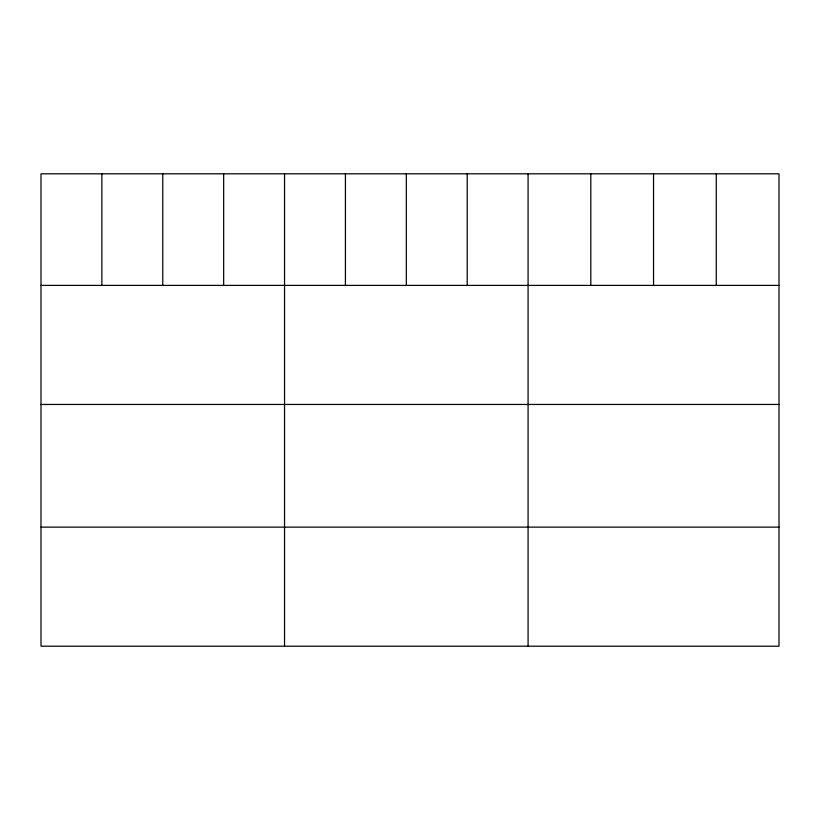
<?xml version="1.0" encoding="UTF-8"?>
<svg xmlns="http://www.w3.org/2000/svg" width="820" height="820" viewBox="0 0 820 820"><rect width="100%" height="100%" fill="white"/><g stroke="black" fill="none" stroke-linecap="round" stroke-linejoin="round"><path stroke-width="1.23" d="M779 285.391L779 646.191L41 646.191L41 173.809L779 173.809L779 285.391L41 285.391M41 404.455L779 404.455M41 527.127L779 527.127M716.27 173.809L716.27 285.391M653.54 173.809L653.54 285.391M590.81 173.809L590.81 285.391M528.08 173.809L528.08 646.191M467.195 173.809L467.195 285.391M406.31 173.809L406.31 285.391M345.425 173.809L345.425 285.391M284.54 173.809L284.54 646.191M223.655 173.809L223.655 285.391M162.77 173.809L162.77 285.391M101.885 173.809L101.885 285.391"/></g></svg>
